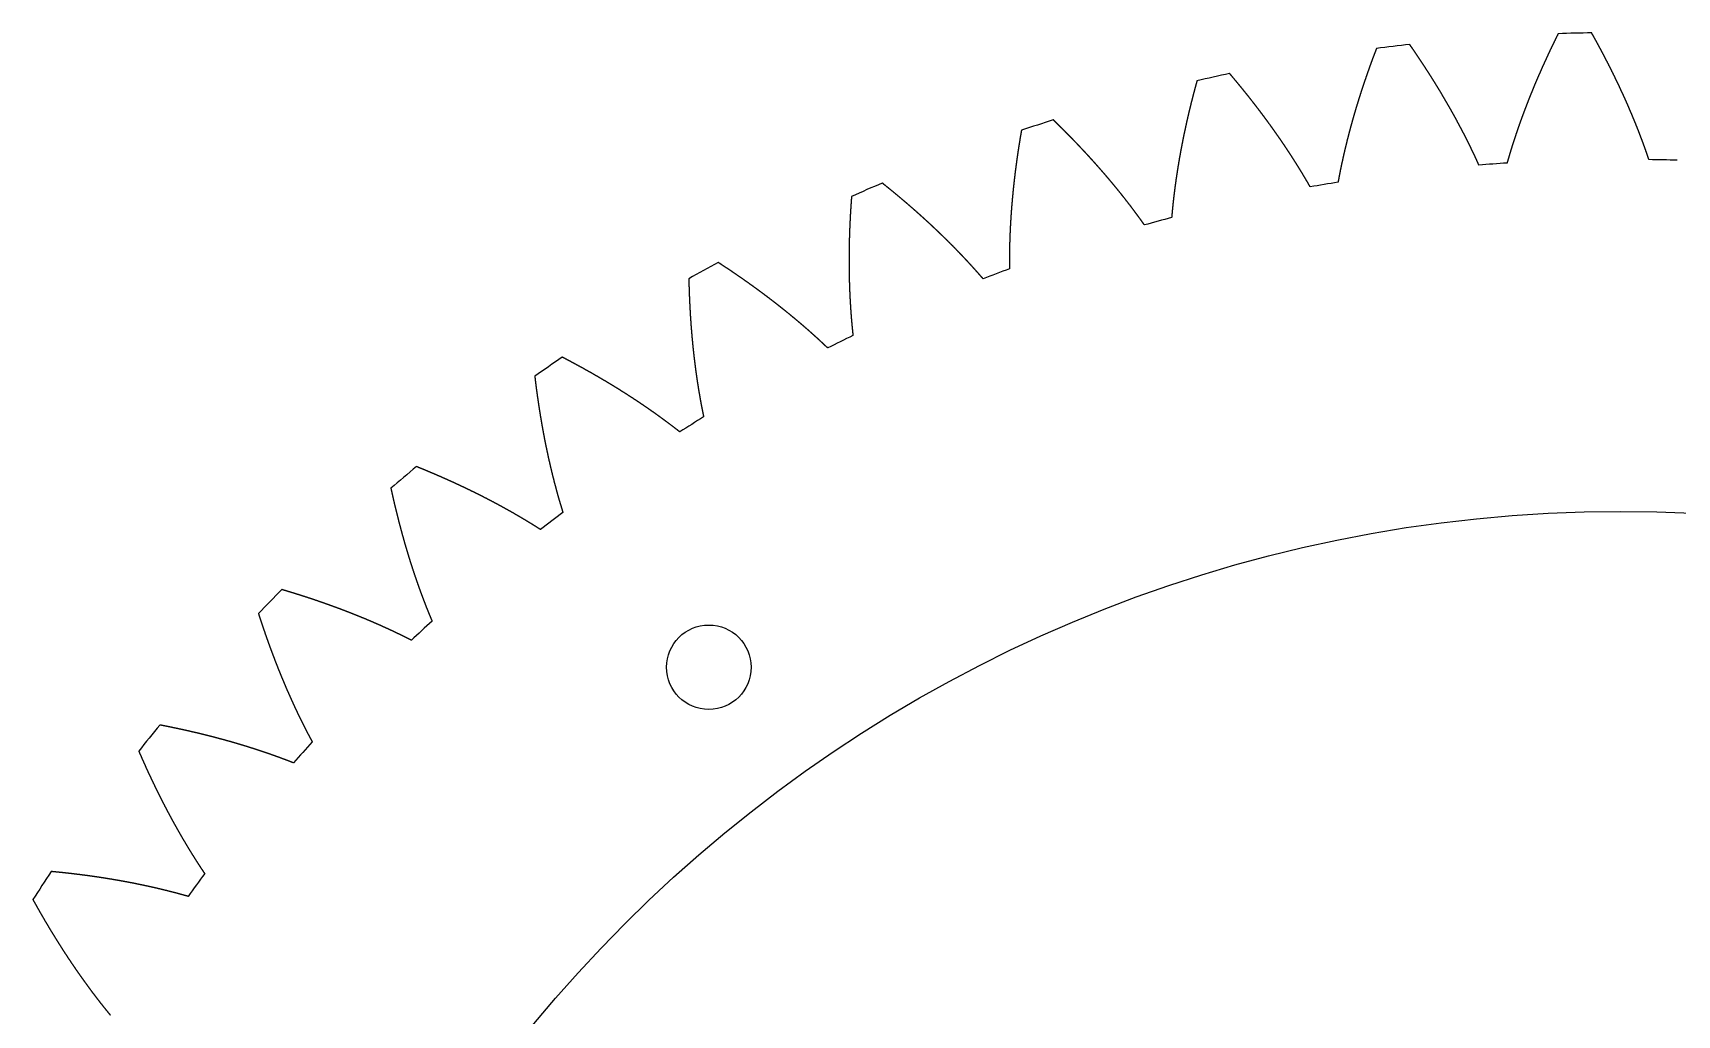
# Model space of a CAD drawing. Header units: millimetres. Extents: x -106 to 415, y -206 to 191.
# Drawn here: x 96.4 to 154.7, y 139.4 to 174.3 of the extents above; entities that cross this region are included whole.
import ezdxf

# ---------------------------------------------------------------- set-up
doc = ezdxf.new("R2010")
doc.units = ezdxf.units.MM
doc.header["$MEASUREMENT"] = 0

msp = doc.modelspace()

# ---------------------------------------------------------------- linework, layer by layer
for centre, radius in [((152.72122, 107.32297), 50), ((120.35345, 151.79015), 1.5)]:
    msp.add_circle(centre, radius)
for radius, start, end in [(67, 90.8761711, 91.8930599), (67, 96.4146326, 97.4315214), (67, 101.9530941, 102.969983), (67, 107.4915557, 108.5084445), (62.5, 93.6954393, 94.6122532), (62.5, 88.1569778, 89.0737916), (67, 113.0300172, 114.046906), (62.5, 99.2339009, 100.1507147), (62.5, 104.7723624, 105.6891762), (67, 118.5684787, 119.5853676), (62.5, 110.3108239, 111.2276378), (62.5, 115.8492855, 116.7660993), (67, 124.1069403, 125.1238291), (62.5, 121.387747, 122.3045609), (67, 129.6454018, 130.6622907), (62.5, 126.9262085, 127.8430224), (67, 135.1838634, 136.2007522), (62.5, 132.4646701, 133.3814839), (67, 140.7223249, 141.7392137), (62.5, 138.0031316, 138.9199455), (67, 146.2607864, 147.2776753), (62.5, 143.5415932, 144.458407)]:
    msp.add_arc((152.72122, 107.32297), radius, start, end)
for points in [[(150.50793, 174.28641), (150.49789, 174.2663), (150.47783, 174.22608), (150.44786, 174.16572), (150.40815, 174.0852), (150.35892, 173.98447), (150.3101, 173.88366), (150.26169, 173.78278), (150.21369, 173.68182), (150.1661, 173.58078), (150.11894, 173.47967), (150.07219, 173.37848), (150.02586, 173.27721), (149.97996, 173.17588), (149.93448, 173.07447), (149.88943, 172.97299), (149.84481, 172.87144), (149.80063, 172.76982), (149.75688, 172.66814), (149.71357, 172.56638), (149.67071, 172.46456), (149.62828, 172.36266), (149.58631, 172.26071), (149.54479, 172.15869), (149.50372, 172.0566), (149.4631, 171.95445), (149.42295, 171.85224), (149.38326, 171.74997), (149.34404, 171.64764), (149.30528, 171.54524), (149.267, 171.44279), (149.2292, 171.34028), (149.19188, 171.23772), (149.15505, 171.13509), (149.1187, 171.03242), (149.08285, 170.92968), (149.04749, 170.8269), (149.01263, 170.72406), (148.97828, 170.62117), (148.94444, 170.51823), (148.91111, 170.41524), (148.87831, 170.3122), (148.84605, 170.20912), (148.81432, 170.10599), (148.78313, 170.00282), (148.75247, 169.8996), (148.72838, 169.81699), (148.71055, 169.75501), (148.69878, 169.71368), (148.69291, 169.69302)], [(153.73151, 169.81481), (153.72466, 169.83516), (153.7109, 169.87587), (153.6901, 169.93692), (153.66204, 170.01827), (153.62644, 170.11988), (153.5903, 170.22143), (153.55362, 170.32291), (153.51641, 170.42431), (153.47868, 170.52564), (153.44042, 170.6269), (153.40164, 170.72809), (153.36236, 170.8292), (153.32257, 170.93023), (153.28229, 171.03119), (153.24151, 171.13207), (153.20025, 171.23287), (153.1585, 171.33359), (153.11627, 171.43424), (153.07356, 171.5348), (153.03037, 171.63528), (152.98672, 171.73568), (152.94259, 171.836), (152.89801, 171.93624), (152.85296, 172.03639), (152.80746, 172.13646), (152.76151, 172.23644), (152.71511, 172.33633), (152.66826, 172.43614), (152.62096, 172.53587), (152.57323, 172.6355), (152.52505, 172.73504), (152.47644, 172.8345), (152.4274, 172.93387), (152.37793, 173.03314), (152.32803, 173.13233), (152.27771, 173.23142), (152.22696, 173.33042), (152.17579, 173.42932), (152.12421, 173.52814), (152.07221, 173.62685), (152.0198, 173.72547), (151.96698, 173.824), (151.91375, 173.92243), (151.86011, 174.02076), (151.80607, 174.11899), (151.76252, 174.1975), (151.72968, 174.25633), (151.7077, 174.29554), (151.69669, 174.31514)], [(144.05536, 173.76018), (144.0473, 173.7392), (144.03122, 173.69723), (144.00722, 173.63426), (143.97547, 173.55029), (143.93619, 173.44528), (143.89732, 173.34023), (143.85887, 173.23514), (143.82084, 173.13002), (143.78323, 173.02486), (143.74604, 172.91967), (143.70928, 172.81444), (143.67294, 172.70918), (143.63703, 172.60388), (143.60155, 172.49856), (143.56651, 172.39321), (143.5319, 172.28783), (143.49773, 172.18242), (143.464, 172.07698), (143.43072, 171.97152), (143.39788, 171.86603), (143.36549, 171.76052), (143.33355, 171.65499), (143.30207, 171.54944), (143.27104, 171.44387), (143.24048, 171.33828), (143.21038, 171.23267), (143.18074, 171.12704), (143.15158, 171.0214), (143.12289, 170.91575), (143.09467, 170.81008), (143.06694, 170.7044), (143.03969, 170.59871), (143.01294, 170.49301), (142.98667, 170.3873), (142.9609, 170.28159), (142.93563, 170.17587), (142.91086, 170.07015), (142.88659, 169.96442), (142.86285, 169.8587), (142.83962, 169.75297), (142.81692, 169.64725), (142.79475, 169.54154), (142.77312, 169.43583), (142.75203, 169.33012), (142.73149, 169.22443), (142.71548, 169.13988), (142.70372, 169.07647), (142.69598, 169.0342), (142.69214, 169.01307)], [(147.69546, 169.62058), (147.68668, 169.64018), (147.66905, 169.67937), (147.64246, 169.73812), (147.60668, 169.81639), (147.56144, 169.91409), (147.51566, 170.01168), (147.46937, 170.10914), (147.42254, 170.20648), (147.3752, 170.30369), (147.32735, 170.40079), (147.27899, 170.49776), (147.23013, 170.5946), (147.18078, 170.69133), (147.13094, 170.78792), (147.08062, 170.8844), (147.02982, 170.98075), (146.97854, 171.07697), (146.92679, 171.17307), (146.87458, 171.26904), (146.8219, 171.36489), (146.76875, 171.46061), (146.71516, 171.5562), (146.6611, 171.65166), (146.6066, 171.747), (146.55166, 171.84221), (146.49627, 171.93729), (146.44044, 172.03224), (146.38418, 172.12706), (146.32748, 172.22175), (146.27035, 172.31631), (146.21279, 172.41074), (146.15481, 172.50504), (146.09641, 172.59921), (146.03758, 172.69325), (145.97835, 172.78715), (145.91869, 172.88093), (145.85863, 172.97457), (145.79816, 173.06807), (145.73728, 173.16145), (145.67599, 173.25468), (145.61431, 173.34779), (145.55223, 173.44075), (145.48974, 173.53358), (145.42687, 173.62628), (145.3636, 173.71884), (145.31267, 173.79277), (145.2743, 173.84817), (145.24865, 173.88507), (145.2358, 173.90351)], [(141.70634, 168.8447), (141.6957, 168.86336), (141.67438, 168.90067), (141.64223, 168.95657), (141.59907, 169.03102), (141.54461, 169.1239), (141.48963, 169.21661), (141.43415, 169.30915), (141.37815, 169.40152), (141.32164, 169.49371), (141.26464, 169.58573), (141.20715, 169.67758), (141.14917, 169.76926), (141.09071, 169.86077), (141.03178, 169.95211), (140.97239, 170.04327), (140.91253, 170.13427), (140.8522, 170.2251), (140.79142, 170.31575), (140.73019, 170.40623), (140.6685, 170.49655), (140.60637, 170.58669), (140.54379, 170.67666), (140.48078, 170.76647), (140.41733, 170.8561), (140.35346, 170.94556), (140.28915, 171.03485), (140.22442, 171.12397), (140.15926, 171.21292), (140.09369, 171.3017), (140.0277, 171.3903), (139.9613, 171.47874), (139.89449, 171.567), (139.82727, 171.65509), (139.75964, 171.74301), (139.69162, 171.83076), (139.62319, 171.91834), (139.55437, 172.00575), (139.48516, 172.09298), (139.41555, 172.18004), (139.34556, 172.26693), (139.27517, 172.35364), (139.20441, 172.44018), (139.13326, 172.52655), (139.06173, 172.61274), (138.98982, 172.69876), (138.932, 172.76744), (138.88846, 172.81887), (138.85936, 172.85313), (138.84479, 172.87024)], [(137.6837, 172.61365), (137.6777, 172.59199), (137.66575, 172.54866), (137.64794, 172.48368), (137.62444, 172.39703), (137.59548, 172.28872), (137.56693, 172.18041), (137.53881, 172.0721), (137.5111, 171.9638), (137.48381, 171.8555), (137.45695, 171.74721), (137.43051, 171.63892), (137.4045, 171.53064), (137.37892, 171.42238), (137.35378, 171.31412), (137.32906, 171.20588), (137.30479, 171.09765), (137.28095, 170.98943), (137.25755, 170.88124), (137.2346, 170.77305), (137.2121, 170.66489), (137.19004, 170.55675), (137.16844, 170.44863), (137.14729, 170.34053), (137.1266, 170.23245), (137.10637, 170.12441), (137.0866, 170.01638), (137.0673, 169.90839), (137.04847, 169.80043), (137.03011, 169.6925), (137.01222, 169.5846), (136.99482, 169.47674), (136.9779, 169.36891), (136.96147, 169.26112), (136.94553, 169.15338), (136.93008, 169.04567), (136.91513, 168.93801), (136.90068, 168.83039), (136.88673, 168.72281), (136.8733, 168.61529), (136.86038, 168.50782), (136.84799, 168.4004), (136.83613, 168.29304), (136.82481, 168.18573), (136.81402, 168.07849), (136.80377, 167.9713), (136.796, 167.8856), (136.79041, 167.82135), (136.78679, 167.77854), (136.78501, 167.75713)], [(135.82006, 167.4944), (135.80767, 167.51195), (135.78284, 167.54702), (135.74545, 167.59957), (135.69531, 167.6695), (135.63214, 167.75669), (135.56847, 167.84367), (135.50431, 167.93042), (135.43966, 168.01695), (135.37452, 168.10326), (135.3089, 168.18935), (135.24281, 168.27522), (135.17626, 168.36088), (135.10924, 168.44631), (135.04177, 168.53154), (134.97385, 168.61655), (134.90549, 168.70134), (134.83668, 168.78592), (134.76743, 168.87029), (134.69775, 168.95444), (134.62764, 169.03838), (134.55709, 169.1221), (134.48613, 169.20561), (134.41474, 169.28892), (134.34294, 169.37201), (134.27073, 169.45488), (134.1981, 169.53755), (134.12507, 169.62001), (134.05164, 169.70225), (133.9778, 169.78429), (133.90357, 169.86611), (133.82894, 169.94772), (133.75392, 170.02913), (133.67852, 170.11032), (133.60272, 170.19131), (133.52655, 170.27208), (133.44999, 170.35264), (133.37305, 170.433), (133.29574, 170.51315), (133.21806, 170.59308), (133.14, 170.67281), (133.06158, 170.75232), (132.98279, 170.83163), (132.90364, 170.91073), (132.82413, 170.98962), (132.74425, 171.06829), (132.68007, 171.13107), (132.63177, 171.17806), (132.5995, 171.20934), (132.58335, 171.22498)], [(131.45244, 170.85752), (131.44856, 170.83538), (131.44085, 170.7911), (131.42939, 170.7247), (131.41436, 170.63619), (131.39599, 170.52559), (131.37803, 170.41503), (131.36049, 170.30451), (131.34336, 170.19404), (131.32666, 170.08362), (131.31037, 169.97324), (131.29451, 169.8629), (131.27907, 169.75262), (131.26406, 169.64239), (131.24948, 169.53222), (131.23533, 169.42209), (131.22161, 169.31202), (131.20833, 169.20201), (131.19549, 169.09206), (131.18308, 168.98217), (131.17112, 168.87234), (131.15961, 168.76257), (131.14854, 168.65287), (131.13792, 168.54324), (131.12776, 168.43367), (131.11805, 168.32418), (131.1088, 168.21475), (131.10001, 168.1054), (131.09169, 167.99612), (131.08383, 167.88692), (131.07644, 167.7778), (131.06953, 167.66876), (131.0631, 167.55981), (131.05715, 167.45094), (131.05168, 167.34216), (131.0467, 167.23346), (131.04221, 167.12486), (131.03821, 167.01634), (131.03472, 166.90793), (131.03172, 166.79961), (131.02924, 166.69139), (131.02727, 166.58328), (131.02583, 166.47527), (131.02491, 166.36738), (131.02453, 166.25959), (131.02467, 166.15192), (131.02521, 166.06587), (131.02585, 166.00138), (131.02638, 165.95841), (131.02667, 165.93693)], [(130.09158, 165.5823), (130.07755, 165.59857), (130.04946, 165.63109), (130.00717, 165.67978), (129.95051, 165.74454), (129.87922, 165.82523), (129.80745, 165.90566), (129.73522, 165.98581), (129.66252, 166.0657), (129.58936, 166.14532), (129.51574, 166.22467), (129.44167, 166.30376), (129.36715, 166.3826), (129.29221, 166.46117), (129.21683, 166.53948), (129.14102, 166.61754), (129.06479, 166.69534), (128.98814, 166.77288), (128.91108, 166.85017), (128.8336, 166.9272), (128.75571, 167.00398), (128.67742, 167.08051), (128.59872, 167.15678), (128.51963, 167.23281), (128.44014, 167.30858), (128.36027, 167.3841), (128.28, 167.45937), (128.19935, 167.53439), (128.11832, 167.60917), (128.03692, 167.68369), (127.95513, 167.75797), (127.87298, 167.832), (127.79045, 167.90578), (127.70756, 167.97932), (127.62431, 168.05261), (127.54069, 168.12566), (127.45671, 168.19846), (127.37238, 168.27101), (127.2877, 168.34332), (127.20266, 168.41539), (127.11727, 168.48721), (127.03154, 168.55878), (126.94547, 168.63012), (126.85905, 168.7012), (126.7723, 168.77205), (126.6852, 168.84265), (126.61526, 168.89894), (126.56265, 168.94105), (126.52751, 168.96907), (126.50993, 168.98307)], [(125.41977, 168.50819), (125.41804, 168.48578), (125.41463, 168.44096), (125.40964, 168.37376), (125.40323, 168.28421), (125.39561, 168.17235), (125.38841, 168.06058), (125.38161, 167.94889), (125.37523, 167.83728), (125.36926, 167.72575), (125.3637, 167.61432), (125.35856, 167.50297), (125.35384, 167.39171), (125.34954, 167.28055), (125.34566, 167.16948), (125.3422, 167.0585), (125.33917, 166.94763), (125.33657, 166.83685), (125.3344, 166.72617), (125.33266, 166.61559), (125.33136, 166.50512), (125.33049, 166.39476), (125.33006, 166.2845), (125.33007, 166.17435), (125.33053, 166.06432), (125.33144, 165.95439), (125.33279, 165.84459), (125.3346, 165.7349), (125.33686, 165.62533), (125.33958, 165.51588), (125.34276, 165.40656), (125.3464, 165.29736), (125.35051, 165.18829), (125.3551, 165.07936), (125.36016, 164.97055), (125.36569, 164.86188), (125.3717, 164.75335), (125.3782, 164.64496), (125.38518, 164.53671), (125.39265, 164.42861), (125.40063, 164.32066), (125.4091, 164.21286), (125.41809, 164.10522), (125.42759, 163.99774), (125.43761, 163.89042), (125.44815, 163.78326), (125.45698, 163.69767), (125.46384, 163.63354), (125.46852, 163.59083), (125.47088, 163.56948)], [(124.57439, 163.12625), (124.55886, 163.14109), (124.52775, 163.17074), (124.48097, 163.21513), (124.41832, 163.27412), (124.33957, 163.34755), (124.26038, 163.42067), (124.18075, 163.49348), (124.10068, 163.56598), (124.02017, 163.63817), (123.93923, 163.71004), (123.85788, 163.78162), (123.7761, 163.85289), (123.69392, 163.92386), (123.61134, 163.99454), (123.52835, 164.06491), (123.44497, 164.13499), (123.36119, 164.20478), (123.27703, 164.27427), (123.19248, 164.34346), (123.10754, 164.41237), (123.02223, 164.48098), (122.93654, 164.5493), (122.85048, 164.61733), (122.76405, 164.68508), (122.67726, 164.75254), (122.5901, 164.81972), (122.50259, 164.8866), (122.41472, 164.95321), (122.3265, 165.01953), (122.23793, 165.08557), (122.14902, 165.15132), (122.05975, 165.2168), (121.97015, 165.28199), (121.88021, 165.3469), (121.78994, 165.41154), (121.69933, 165.47589), (121.60839, 165.53997), (121.51712, 165.60377), (121.42552, 165.66729), (121.3336, 165.73053), (121.24136, 165.7935), (121.14881, 165.85619), (121.05593, 165.91861), (120.96274, 165.98075), (120.86924, 166.04262), (120.79419, 166.09189), (120.73777, 166.12873), (120.70009, 166.15323), (120.68123, 166.16547)], [(119.64199, 165.58758), (119.64244, 165.56511), (119.64337, 165.52017), (119.64489, 165.45281), (119.64715, 165.36305), (119.65037, 165.25098), (119.65399, 165.13904), (119.658, 165.02721), (119.66242, 164.91551), (119.66724, 164.80393), (119.67246, 164.69247), (119.67809, 164.58115), (119.68413, 164.46996), (119.69058, 164.3589), (119.69744, 164.24797), (119.70471, 164.13718), (119.71239, 164.02653), (119.7205, 163.91602), (119.72902, 163.80564), (119.73796, 163.69542), (119.74732, 163.58534), (119.75711, 163.4754), (119.76732, 163.36562), (119.77797, 163.25598), (119.78905, 163.14651), (119.80056, 163.03718), (119.8125, 162.92802), (119.82489, 162.81902), (119.83771, 162.71018), (119.85098, 162.6015), (119.8647, 162.493), (119.87886, 162.38466), (119.89348, 162.2765), (119.90856, 162.16852), (119.92409, 162.06071), (119.94009, 161.95308), (119.95655, 161.84564), (119.97347, 161.73838), (119.99087, 161.63131), (120.00874, 161.52444), (120.0271, 161.41776), (120.04594, 161.31128), (120.06528, 161.20501), (120.08511, 161.09895), (120.10544, 160.9931), (120.12626, 160.88746), (120.14332, 160.80311), (120.15634, 160.73995), (120.16511, 160.69788), (120.16953, 160.67686)], [(119.31999, 160.14918), (119.3031, 160.16245), (119.26928, 160.18896), (119.21843, 160.22862), (119.15038, 160.2813), (119.06491, 160.34678), (118.97904, 160.41192), (118.89275, 160.4767), (118.80605, 160.54113), (118.71896, 160.60521), (118.63146, 160.66895), (118.54358, 160.73234), (118.45531, 160.79538), (118.36666, 160.85809), (118.27764, 160.92046), (118.18825, 160.9825), (118.09849, 161.04421), (118.00837, 161.10558), (117.91789, 161.16662), (117.82706, 161.22733), (117.73587, 161.28772), (117.64433, 161.34778), (117.55245, 161.40751), (117.46022, 161.46692), (117.36766, 161.52601), (117.27476, 161.58478), (117.18153, 161.64323), (117.08797, 161.70136), (116.99408, 161.75917), (116.89988, 161.81667), (116.80534, 161.87385), (116.7105, 161.93071), (116.61533, 161.98727), (116.51986, 162.04351), (116.42407, 162.09944), (116.32798, 162.15506), (116.23158, 162.21037), (116.13488, 162.26537), (116.03788, 162.32006), (115.94058, 162.37445), (115.84299, 162.42852), (115.7451, 162.4823), (115.64693, 162.53576), (115.54846, 162.58892), (115.44971, 162.64178), (115.35068, 162.69433), (115.27122, 162.73614), (115.2115, 162.76735), (115.17164, 162.7881), (115.15169, 162.79846)], [(114.17307, 162.12298), (114.17569, 162.10065), (114.18095, 162.05601), (114.18896, 161.98911), (114.19987, 161.89999), (114.2139, 161.78876), (114.2283, 161.67768), (114.24309, 161.56676), (114.25827, 161.45601), (114.27383, 161.34541), (114.28979, 161.23499), (114.30614, 161.12473), (114.32288, 161.01464), (114.34002, 160.90472), (114.35755, 160.79497), (114.37548, 160.6854), (114.39381, 160.576), (114.41254, 160.46679), (114.43167, 160.35776), (114.45121, 160.24891), (114.47115, 160.14024), (114.49151, 160.03177), (114.51227, 159.92348), (114.53345, 159.81539), (114.55504, 159.70749), (114.57704, 159.59979), (114.59947, 159.49229), (114.62232, 159.38499), (114.64559, 159.27789), (114.66928, 159.17101), (114.69341, 159.06433), (114.71796, 158.95787), (114.74295, 158.85162), (114.76838, 158.7456), (114.79425, 158.63979), (114.82056, 158.53421), (114.84731, 158.42886), (114.87451, 158.32374), (114.90216, 158.21885), (114.93026, 158.11419), (114.95883, 158.00978), (114.98786, 157.90562), (115.01736, 157.80171), (115.04733, 157.69806), (115.07778, 157.59467), (115.10871, 157.49153), (115.13383, 157.40923), (115.15288, 157.34761), (115.16568, 157.30659), (115.1721, 157.28609)], [(114.37746, 156.67888), (114.35937, 156.69046), (114.32315, 156.71359), (114.2687, 156.74816), (114.19589, 156.79401), (114.1045, 156.85095), (114.01273, 156.90749), (113.9206, 156.96364), (113.82809, 157.01941), (113.73521, 157.07478), (113.64198, 157.12977), (113.54838, 157.18438), (113.45444, 157.23862), (113.36015, 157.29248), (113.26553, 157.34597), (113.17057, 157.39909), (113.07528, 157.45184), (112.97965, 157.50423), (112.8837, 157.55625), (112.78743, 157.60792), (112.69084, 157.65922), (112.59393, 157.71016), (112.49672, 157.76075), (112.39919, 157.81098), (112.30135, 157.86086), (112.20322, 157.91039), (112.10478, 157.95957), (112.00605, 158.00839), (111.90702, 158.05688), (111.8077, 158.10501), (111.70809, 158.1528), (111.6082, 158.20025), (111.50802, 158.24735), (111.40757, 158.29412), (111.30683, 158.34054), (111.20582, 158.38663), (111.10453, 158.43237), (111.00297, 158.47779), (110.90115, 158.52286), (110.79905, 158.5676), (110.6967, 158.61201), (110.59408, 158.65608), (110.4912, 158.69982), (110.38806, 158.74323), (110.28467, 158.78631), (110.18103, 158.82906), (110.09791, 158.863), (110.03546, 158.88831), (109.99377, 158.90511), (109.97292, 158.9135)], [(109.06407, 158.14672), (109.06882, 158.12475), (109.07837, 158.08083), (109.0928, 158.01501), (109.11226, 157.92736), (109.13696, 157.818), (109.16201, 157.70883), (109.18744, 157.59986), (109.21324, 157.49108), (109.2394, 157.38251), (109.26594, 157.27414), (109.29286, 157.16597), (109.32015, 157.05801), (109.34781, 156.95026), (109.37585, 156.84271), (109.40427, 156.73538), (109.43308, 156.62827), (109.46226, 156.52137), (109.49183, 156.4147), (109.52178, 156.30824), (109.55212, 156.20201), (109.58284, 156.096), (109.61396, 155.99023), (109.64547, 155.88468), (109.67738, 155.77937), (109.70967, 155.6743), (109.74237, 155.56946), (109.77547, 155.46487), (109.80896, 155.36052), (109.84287, 155.25642), (109.87717, 155.15257), (109.91189, 155.04898), (109.94702, 154.94564), (109.98256, 154.84256), (110.01852, 154.73975), (110.05489, 154.6372), (110.09169, 154.53492), (110.12891, 154.43291), (110.16655, 154.33118), (110.20462, 154.22973), (110.24313, 154.12856), (110.28208, 154.02769), (110.32147, 153.92711), (110.36131, 153.82684), (110.4016, 153.72686), (110.44233, 153.62719), (110.47528, 153.5477), (110.50019, 153.48821), (110.51688, 153.44862), (110.52525, 153.42883)], [(109.79293, 152.74776), (109.7738, 152.75755), (109.73552, 152.77707), (109.67799, 152.80622), (109.60109, 152.84484), (109.50464, 152.89268), (109.40784, 152.94011), (109.31072, 152.9871), (109.21326, 153.03368), (109.11547, 153.07983), (109.01736, 153.12556), (108.91894, 153.17089), (108.8202, 153.2158), (108.72115, 153.26031), (108.62181, 153.30442), (108.52216, 153.34812), (108.42222, 153.39144), (108.32199, 153.43435), (108.22147, 153.47687), (108.12066, 153.519), (108.01957, 153.56074), (107.9182, 153.60209), (107.81655, 153.64306), (107.71463, 153.68365), (107.61244, 153.72385), (107.50998, 153.76368), (107.40726, 153.80312), (107.30427, 153.8422), (107.20103, 153.88089), (107.09753, 153.91922), (106.99377, 153.95717), (106.88977, 153.99476), (106.78551, 154.03197), (106.68101, 154.06882), (106.57626, 154.10531), (106.47127, 154.14143), (106.36604, 154.17719), (106.26058, 154.21258), (106.15488, 154.24762), (106.04894, 154.2823), (105.94278, 154.31662), (105.83638, 154.35058), (105.72976, 154.38419), (105.62292, 154.41744), (105.51585, 154.45034), (105.40857, 154.48289), (105.32256, 154.50865), (105.25796, 154.52781), (105.21485, 154.54052), (105.19328, 154.54685)], [(104.36268, 153.69593), (104.36953, 153.67452), (104.38327, 153.63173), (104.40399, 153.56761), (104.43182, 153.48225), (104.46695, 153.37578), (104.50243, 153.26954), (104.53825, 153.16353), (104.57443, 153.05776), (104.61095, 152.95221), (104.64783, 152.84691), (104.68505, 152.74184), (104.72264, 152.63702), (104.76057, 152.53244), (104.79886, 152.42811), (104.83751, 152.32402), (104.87651, 152.22019), (104.91588, 152.11661), (104.9556, 152.01328), (104.99569, 151.91021), (105.03614, 151.8074), (105.07695, 151.70486), (105.11814, 151.60258), (105.15968, 151.50057), (105.2016, 151.39883), (105.24389, 151.29736), (105.28655, 151.19617), (105.32959, 151.09526), (105.373, 150.99463), (105.41679, 150.89429), (105.46096, 150.79424), (105.50552, 150.69448), (105.55045, 150.59501), (105.59578, 150.49585), (105.64149, 150.39698), (105.68759, 150.29842), (105.73409, 150.20017), (105.78098, 150.10223), (105.82826, 150.00461), (105.87595, 149.90731), (105.92404, 149.81033), (105.97255, 149.71369), (106.02146, 149.61738), (106.07079, 149.52142), (106.12054, 149.4258), (106.1707, 149.33053), (106.21117, 149.25458), (106.2417, 149.19778), (106.26214, 149.15998), (106.27238, 149.1411)], [(105.60921, 148.39253), (105.58923, 148.40042), (105.54924, 148.41615), (105.48917, 148.43962), (105.4089, 148.47063), (105.30828, 148.50894), (105.20736, 148.5468), (105.10615, 148.58421), (105.00465, 148.62116), (104.90287, 148.65766), (104.8008, 148.69371), (104.69846, 148.72932), (104.59585, 148.7645), (104.49297, 148.79924), (104.38983, 148.83355), (104.28643, 148.86744), (104.18278, 148.9009), (104.07887, 148.93394), (103.97472, 148.96656), (103.87031, 148.99877), (103.76567, 149.03055), (103.66078, 149.06193), (103.55565, 149.0929), (103.45029, 149.12346), (103.34469, 149.15361), (103.23887, 149.18336), (103.13282, 149.21271), (103.02654, 149.24166), (102.92005, 149.27021), (102.81333, 149.29837), (102.7064, 149.32613), (102.59925, 149.3535), (102.49189, 149.38048), (102.38431, 149.40708), (102.27654, 149.43328), (102.16855, 149.4591), (102.06036, 149.48453), (101.95197, 149.50959), (101.84338, 149.53426), (101.7346, 149.55855), (101.62561, 149.58247), (101.51644, 149.606), (101.40707, 149.62916), (101.29752, 149.65195), (101.18778, 149.67436), (101.07785, 149.6964), (100.98976, 149.71374), (100.92361, 149.72658), (100.87947, 149.73506), (100.85739, 149.73929)], [(100.11279, 148.81217), (100.12168, 148.79153), (100.13949, 148.75026), (100.1663, 148.68844), (100.20224, 148.60616), (100.24748, 148.50358), (100.29305, 148.40126), (100.33893, 148.2992), (100.38515, 148.19741), (100.43169, 148.09589), (100.47856, 147.99463), (100.52575, 147.89365), (100.57327, 147.79295), (100.62113, 147.69252), (100.66931, 147.59236), (100.71782, 147.49249), (100.76666, 147.39291), (100.81584, 147.29361), (100.86535, 147.1946), (100.9152, 147.09588), (100.96538, 146.99746), (101.0159, 146.89933), (101.06677, 146.80151), (101.11797, 146.70398), (101.16951, 146.60676), (101.22139, 146.50985), (101.27362, 146.41325), (101.3262, 146.31697), (101.37912, 146.221), (101.43239, 146.12535), (101.48601, 146.03003), (101.53998, 145.93503), (101.59431, 145.84037), (101.64899, 145.74604), (101.70403, 145.65205), (101.75943, 145.5584), (101.8152, 145.46509), (101.87132, 145.37214), (101.92781, 145.27953), (101.98466, 145.18729), (102.04189, 145.09541), (102.09949, 145.00389), (102.15747, 144.91276), (102.21584, 144.82201), (102.27458, 144.73164), (102.33371, 144.64165), (102.38131, 144.56996), (102.41718, 144.51637), (102.44118, 144.48072), (102.45319, 144.46291)], [(101.86536, 143.65383), (101.84471, 143.65976), (101.80339, 143.67156), (101.74134, 143.68912), (101.65845, 143.71224), (101.5546, 143.74066), (101.4505, 143.76861), (101.34615, 143.79607), (101.24156, 143.82305), (101.13673, 143.84956), (101.03166, 143.87559), (100.92636, 143.90116), (100.82083, 143.92626), (100.71508, 143.95091), (100.60911, 143.97511), (100.50292, 143.99886), (100.39653, 144.02217), (100.28992, 144.04502), (100.1831, 144.06744), (100.07607, 144.08942), (99.96885, 144.11096), (99.86142, 144.13206), (99.75379, 144.15274), (99.64597, 144.17298), (99.53796, 144.19281), (99.42976, 144.2122), (99.32137, 144.23118), (99.2128, 144.24974), (99.10404, 144.26788), (98.99511, 144.28561), (98.88599, 144.30292), (98.7767, 144.31982), (98.66724, 144.33631), (98.5576, 144.3524), (98.4478, 144.36808), (98.33783, 144.38336), (98.22769, 144.39823), (98.11739, 144.41271), (98.00692, 144.42678), (97.8963, 144.44046), (97.78552, 144.45375), (97.67458, 144.46664), (97.56349, 144.47913), (97.45225, 144.49124), (97.34086, 144.50296), (97.22931, 144.51428), (97.13996, 144.52304), (97.07288, 144.52943), (97.02813, 144.53362), (97.00575, 144.53569)], [(96.3541, 143.54104), (96.36494, 143.52135), (96.38665, 143.48199), (96.4193, 143.42305), (96.46301, 143.34462), (96.51795, 143.24689), (96.57317, 143.14944), (96.6287, 143.05229), (96.68452, 142.95544), (96.74064, 142.85888), (96.79706, 142.76262), (96.85378, 142.66666), (96.9108, 142.57101), (96.96812, 142.47567), (97.02575, 142.38064), (97.08367, 142.28592), (97.1419, 142.19151), (97.20043, 142.09742), (97.25927, 142.00365), (97.31841, 141.91021), (97.37786, 141.81709), (97.43761, 141.72429), (97.49768, 141.63183), (97.55805, 141.5397), (97.61874, 141.44791), (97.67973, 141.35646), (97.74104, 141.26535), (97.80266, 141.17459), (97.8646, 141.08418), (97.92685, 140.99412), (97.98942, 140.90442), (98.05231, 140.81507), (98.11552, 140.7261), (98.17906, 140.63749), (98.24291, 140.54925), (98.30709, 140.46138), (98.3716, 140.37389), (98.43643, 140.28679), (98.50159, 140.20007), (98.56708, 140.11374), (98.63291, 140.02781), (98.69908, 139.94229), (98.76559, 139.85717), (98.83243, 139.77248), (98.89963, 139.6882), (98.96716, 139.60433), (99.02146, 139.53758), (99.06234, 139.4877), (99.08966, 139.45453), (99.10334, 139.43797)]]:
    msp.add_open_spline(points, degree=5)

doc.saveas('drawing.dxf')
